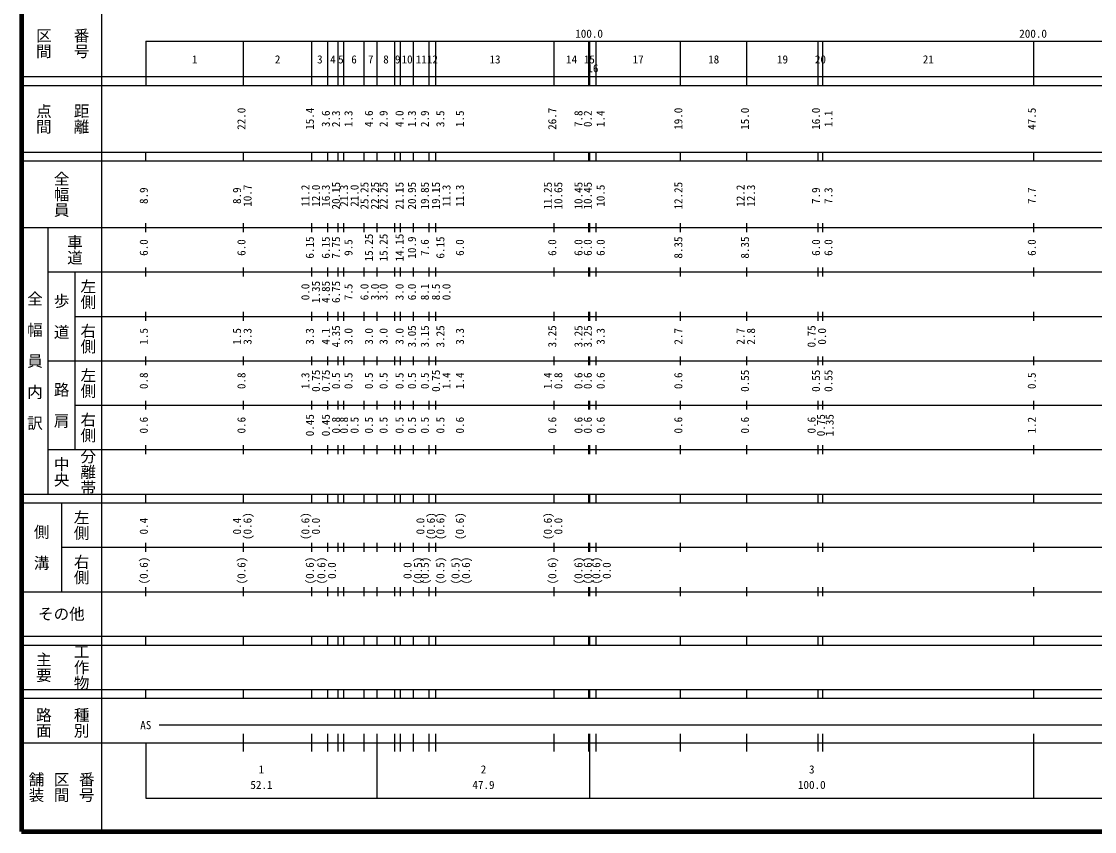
# Model space of a CAD drawing. Units: millimetres on the paper, enlarged 1000 times. Extents: x 40000 to 680000, y 20000 to 380000.
# Drawn here: x 40000 to 281680, y 20000 to 202409 of the extents above; entities that cross this region are included whole.
import ezdxf
from ezdxf.enums import TextEntityAlignment as Align

# ---------------------------------------------------------------- set-up
doc = ezdxf.new("R2010")
doc.units = ezdxf.units.MM
doc.header["$LTSCALE"] = 1000
doc.layers.add('M-TTL', color=2, linetype='Continuous', lineweight=140)
doc.layers.add('M-TTL-BAND', color=7, linetype='Continuous', lineweight=25)
doc.styles.add('@ＭＳ ゴシック', font='')
doc.styles.add('ＭＳ ゴシック', font='')
doc.styles.get('@ＭＳ ゴシック').set_extended_font_data('@MS Gothic')
doc.styles.get('ＭＳ ゴシック').set_extended_font_data('MS Gothic')

msp = doc.modelspace()

# ---------------------------------------------------------------- linework, layer by layer
at = {"layer": 'M-TTL'}
for p, q in [((40000, 380000), (40000, 20000)), ((40000, 20000), (680000, 20000))]:
    msp.add_line(p, q, dxfattribs=at)
at = {"layer": 'M-TTL-BAND'}
for p, q in [((58000, 370000), (58000, 20000)), ((68000, 198000), (579000, 198000)), ((68000, 198000), (68000, 188000)), ((90000, 188000), (90000, 198000)), ((105400, 188000), (105400, 198000)), ((109000, 188000), (109000, 198000)), ((111300, 188000), (111300, 198000)), ((112600, 188000), (112600, 198000)), ((117200, 188000), (117200, 198000)), ((120100, 188000), (120100, 198000)), ((124100, 188000), (124100, 198000)), ((125400, 188000), (125400, 198000)), ((128300, 188000), (128300, 198000)), ((131800, 188000), (131800, 198000)), ((133300, 188000), (133300, 198000)), ((160000, 188000), (160000, 198000)), ((167800, 188000), (167800, 198000)), ((168000, 188000), (168000, 198000)), ((169400, 188000), (169400, 198000)), ((188400, 188000), (188400, 198000)), ((203400, 188000), (203400, 198000)), ((219400, 188000), (219400, 198000)), ((220500, 188000), (220500, 198000)), ((268000, 188000), (268000, 198000)), ((40000, 190000), (579000, 190000)), ((40000, 188000), (579000, 188000)), ((40000, 173000), (579000, 173000)), ((68000, 171000), (68000, 173000)), ((90000, 171000), (90000, 173000)), ((105400, 171000), (105400, 173000)), ((109000, 171000), (109000, 173000)), ((111300, 171000), (111300, 173000)), ((112600, 171000), (112600, 173000)), ((117200, 171000), (117200, 173000)), ((120100, 171000), (120100, 173000)), ((124100, 171000), (124100, 173000)), ((125400, 171000), (125400, 173000)), ((128300, 171000), (128300, 173000)), ((131800, 171000), (131800, 173000)), ((133300, 171000), (133300, 173000)), ((160000, 171000), (160000, 173000)), ((167800, 171000), (167800, 173000)), ((168000, 171000), (168000, 173000)), ((169400, 171000), (169400, 173000)), ((188400, 171000), (188400, 173000)), ((203400, 171000), (203400, 173000)), ((219400, 171000), (219400, 173000)), ((220500, 171000), (220500, 173000)), ((268000, 171000), (268000, 173000)), ((40000, 171000), (579000, 171000)), ((40000, 156000), (579000, 156000)), ((46000, 96000), (46000, 156000)), ((68000, 155000), (68000, 157000)), ((90000, 155000), (90000, 157000)), ((105400, 155000), (105400, 157000)), ((109000, 155000), (109000, 157000)), ((111300, 155000), (111300, 157000)), ((112600, 155000), (112600, 157000)), ((117200, 155000), (117200, 157000)), ((120100, 155000), (120100, 157000)), ((124100, 155000), (124100, 157000)), ((125400, 155000), (125400, 157000)), ((128300, 155000), (128300, 157000)), ((131800, 155000), (131800, 157000)), ((133300, 155000), (133300, 157000)), ((160000, 155000), (160000, 157000)), ((167800, 155000), (167800, 157000)), ((168000, 155000), (168000, 157000)), ((169400, 155000), (169400, 157000)), ((188400, 155000), (188400, 157000)), ((203400, 155000), (203400, 157000)), ((219400, 155000), (219400, 157000)), ((220500, 155000), (220500, 157000)), ((268000, 155000), (268000, 157000)), ((46000, 146000), (579000, 146000)), ((52000, 146000), (52000, 106000)), ((68000, 145000), (68000, 147000)), ((90000, 145000), (90000, 147000)), ((105400, 145000), (105400, 147000)), ((109000, 145000), (109000, 147000)), ((111300, 145000), (111300, 147000)), ((112600, 145000), (112600, 147000)), ((117200, 145000), (117200, 147000)), ((120100, 145000), (120100, 147000)), ((124100, 145000), (124100, 147000)), ((125400, 145000), (125400, 147000)), ((128300, 145000), (128300, 147000)), ((131800, 145000), (131800, 147000)), ((133300, 145000), (133300, 147000)), ((160000, 145000), (160000, 147000)), ((167800, 145000), (167800, 147000)), ((168000, 145000), (168000, 147000)), ((169400, 145000), (169400, 147000)), ((188400, 145000), (188400, 147000)), ((203400, 145000), (203400, 147000)), ((219400, 145000), (219400, 147000)), ((220500, 145000), (220500, 147000)), ((268000, 145000), (268000, 147000)), ((52000, 136000), (579000, 136000)), ((68000, 135000), (68000, 137000)), ((90000, 135000), (90000, 137000)), ((105400, 135000), (105400, 137000)), ((109000, 135000), (109000, 137000)), ((111300, 135000), (111300, 137000)), ((112600, 135000), (112600, 137000)), ((117200, 135000), (117200, 137000)), ((120100, 135000), (120100, 137000)), ((124100, 135000), (124100, 137000)), ((125400, 135000), (125400, 137000)), ((128300, 135000), (128300, 137000)), ((131800, 135000), (131800, 137000)), ((133300, 135000), (133300, 137000)), ((160000, 135000), (160000, 137000)), ((167800, 135000), (167800, 137000)), ((168000, 135000), (168000, 137000)), ((169400, 135000), (169400, 137000)), ((188400, 135000), (188400, 137000)), ((203400, 135000), (203400, 137000)), ((219400, 135000), (219400, 137000)), ((220500, 135000), (220500, 137000)), ((268000, 135000), (268000, 137000)), ((46000, 126000), (579000, 126000)), ((68000, 125000), (68000, 127000)), ((90000, 125000), (90000, 127000)), ((105400, 125000), (105400, 127000)), ((109000, 125000), (109000, 127000)), ((111300, 125000), (111300, 127000)), ((112600, 125000), (112600, 127000)), ((117200, 125000), (117200, 127000)), ((120100, 125000), (120100, 127000)), ((124100, 125000), (124100, 127000)), ((125400, 125000), (125400, 127000)), ((128300, 125000), (128300, 127000)), ((131800, 125000), (131800, 127000)), ((133300, 125000), (133300, 127000)), ((160000, 125000), (160000, 127000)), ((167800, 125000), (167800, 127000)), ((168000, 125000), (168000, 127000)), ((169400, 125000), (169400, 127000)), ((188400, 125000), (188400, 127000)), ((203400, 125000), (203400, 127000)), ((219400, 125000), (219400, 127000)), ((220500, 125000), (220500, 127000)), ((268000, 125000), (268000, 127000)), ((68000, 115000), (68000, 117000)), ((90000, 115000), (90000, 117000)), ((105400, 115000), (105400, 117000)), ((109000, 115000), (109000, 117000)), ((111300, 115000), (111300, 117000)), ((112600, 115000), (112600, 117000)), ((117200, 115000), (117200, 117000)), ((120100, 115000), (120100, 117000)), ((124100, 115000), (124100, 117000)), ((125400, 115000), (125400, 117000)), ((128300, 115000), (128300, 117000)), ((131800, 115000), (131800, 117000)), ((133300, 115000), (133300, 117000)), ((160000, 115000), (160000, 117000)), ((167800, 115000), (167800, 117000)), ((168000, 115000), (168000, 117000)), ((169400, 115000), (169400, 117000)), ((188400, 115000), (188400, 117000)), ((203400, 115000), (203400, 117000)), ((219400, 115000), (219400, 117000)), ((220500, 115000), (220500, 117000)), ((268000, 115000), (268000, 117000)), ((52000, 116000), (579000, 116000)), ((68000, 105000), (68000, 107000)), ((90000, 105000), (90000, 107000)), ((105400, 105000), (105400, 107000)), ((109000, 105000), (109000, 107000)), ((111300, 105000), (111300, 107000)), ((112600, 105000), (112600, 107000)), ((117200, 105000), (117200, 107000)), ((120100, 105000), (120100, 107000)), ((124100, 105000), (124100, 107000)), ((125400, 105000), (125400, 107000)), ((128300, 105000), (128300, 107000)), ((131800, 105000), (131800, 107000)), ((133300, 105000), (133300, 107000)), ((160000, 105000), (160000, 107000)), ((167800, 105000), (167800, 107000)), ((168000, 105000), (168000, 107000)), ((169400, 105000), (169400, 107000)), ((188400, 105000), (188400, 107000)), ((203400, 105000), (203400, 107000)), ((219400, 105000), (219400, 107000)), ((220500, 105000), (220500, 107000)), ((268000, 105000), (268000, 107000)), ((46000, 106000), (579000, 106000)), ((40000, 96000), (579000, 96000)), ((68000, 94000), (68000, 96000)), ((90000, 94000), (90000, 96000)), ((105400, 94000), (105400, 96000)), ((109000, 94000), (109000, 96000)), ((111300, 94000), (111300, 96000)), ((112600, 94000), (112600, 96000)), ((117200, 94000), (117200, 96000)), ((120100, 94000), (120100, 96000)), ((124100, 94000), (124100, 96000)), ((125400, 94000), (125400, 96000)), ((128300, 94000), (128300, 96000)), ((131800, 94000), (131800, 96000)), ((133300, 94000), (133300, 96000)), ((160000, 94000), (160000, 96000)), ((167800, 94000), (167800, 96000)), ((168000, 94000), (168000, 96000)), ((169400, 94000), (169400, 96000)), ((188400, 94000), (188400, 96000)), ((203400, 94000), (203400, 96000)), ((219400, 94000), (219400, 96000)), ((220500, 94000), (220500, 96000)), ((268000, 94000), (268000, 96000)), ((40000, 94000), (579000, 94000)), ((49000, 94000), (49000, 74000)), ((68000, 83000), (68000, 85000)), ((90000, 83000), (90000, 85000)), ((105400, 83000), (105400, 85000)), ((109000, 83000), (109000, 85000)), ((111300, 83000), (111300, 85000)), ((112600, 83000), (112600, 85000)), ((117200, 83000), (117200, 85000)), ((120100, 83000), (120100, 85000)), ((124100, 83000), (124100, 85000)), ((125400, 83000), (125400, 85000)), ((128300, 83000), (128300, 85000)), ((131800, 83000), (131800, 85000)), ((133300, 83000), (133300, 85000)), ((160000, 83000), (160000, 85000)), ((167800, 83000), (167800, 85000)), ((168000, 83000), (168000, 85000)), ((169400, 83000), (169400, 85000)), ((188400, 83000), (188400, 85000)), ((203400, 83000), (203400, 85000)), ((219400, 83000), (219400, 85000)), ((220500, 83000), (220500, 85000)), ((268000, 83000), (268000, 85000)), ((49000, 84000), (579000, 84000)), ((68000, 73000), (68000, 75000)), ((90000, 73000), (90000, 75000)), ((105400, 73000), (105400, 75000)), ((109000, 73000), (109000, 75000)), ((111300, 73000), (111300, 75000)), ((112600, 73000), (112600, 75000)), ((117200, 73000), (117200, 75000)), ((120100, 73000), (120100, 75000)), ((124100, 73000), (124100, 75000)), ((125400, 73000), (125400, 75000)), ((128300, 73000), (128300, 75000)), ((131800, 73000), (131800, 75000)), ((133300, 73000), (133300, 75000)), ((160000, 73000), (160000, 75000)), ((167800, 73000), (167800, 75000)), ((168000, 73000), (168000, 75000)), ((169400, 73000), (169400, 75000)), ((188400, 73000), (188400, 75000)), ((203400, 73000), (203400, 75000)), ((219400, 73000), (219400, 75000)), ((220500, 73000), (220500, 75000)), ((268000, 73000), (268000, 75000)), ((40000, 74000), (579000, 74000)), ((40000, 64000), (579000, 64000)), ((68000, 62000), (68000, 64000)), ((90000, 62000), (90000, 64000)), ((105400, 62000), (105400, 64000)), ((109000, 62000), (109000, 64000)), ((111300, 62000), (111300, 64000)), ((112600, 62000), (112600, 64000)), ((117200, 62000), (117200, 64000)), ((120100, 62000), (120100, 64000)), ((124100, 62000), (124100, 64000)), ((125400, 62000), (125400, 64000)), ((128300, 62000), (128300, 64000)), ((131800, 62000), (131800, 64000)), ((133300, 62000), (133300, 64000)), ((160000, 62000), (160000, 64000)), ((167800, 62000), (167800, 64000)), ((168000, 62000), (168000, 64000)), ((169400, 62000), (169400, 64000)), ((188400, 62000), (188400, 64000)), ((203400, 62000), (203400, 64000)), ((219400, 62000), (219400, 64000)), ((220500, 62000), (220500, 64000)), ((268000, 62000), (268000, 64000)), ((40000, 62000), (579000, 62000)), ((40000, 52000), (579000, 52000)), ((68000, 50000), (68000, 52000)), ((90000, 50000), (90000, 52000)), ((105400, 50000), (105400, 52000)), ((109000, 50000), (109000, 52000)), ((111300, 50000), (111300, 52000)), ((112600, 50000), (112600, 52000)), ((117200, 50000), (117200, 52000)), ((120100, 50000), (120100, 52000)), ((124100, 50000), (124100, 52000)), ((125400, 50000), (125400, 52000)), ((128300, 50000), (128300, 52000)), ((131800, 50000), (131800, 52000)), ((133300, 50000), (133300, 52000)), ((160000, 50000), (160000, 52000)), ((167800, 50000), (167800, 52000)), ((168000, 50000), (168000, 52000)), ((169400, 50000), (169400, 52000)), ((188400, 50000), (188400, 52000)), ((203400, 50000), (203400, 52000)), ((219400, 50000), (219400, 52000)), ((220500, 50000), (220500, 52000)), ((268000, 50000), (268000, 52000)), ((40000, 50000), (579000, 50000)), ((71000, 44000), (565000, 44000)), ((90000, 38000), (90000, 42000)), ((105400, 38000), (105400, 42000)), ((109000, 38000), (109000, 42000)), ((111300, 38000), (111300, 42000)), ((112600, 38000), (112600, 42000)), ((117200, 38000), (117200, 42000)), ((120100, 27500), (120100, 42000)), ((124100, 38000), (124100, 42000)), ((125400, 38000), (125400, 42000)), ((128300, 38000), (128300, 42000)), ((131800, 38000), (131800, 42000)), ((133300, 38000), (133300, 42000)), ((160000, 38000), (160000, 42000)), ((167800, 38000), (167800, 42000)), ((168000, 27500), (168000, 42000)), ((169400, 38000), (169400, 42000)), ((188400, 38000), (188400, 42000)), ((203400, 38000), (203400, 42000)), ((219400, 38000), (219400, 42000)), ((220500, 38000), (220500, 42000)), ((268000, 27500), (268000, 42000)), ((40000, 40000), (579000, 40000)), ((68000, 40000), (68000, 27500)), ((68000, 27500), (579000, 27500))]:
    msp.add_line(p, q, dxfattribs=at)

# ---------------------------------------------------------------- texts
at = {"layer": 'M-TTL-BAND', "style": '@ＭＳ ゴシック'}
for s, p in [('区間', (45000, 197500)), ('番号', (53500, 197500)), ('点間', (45000, 180500)), ('距離', (53500, 180500)), ('全幅員', (49000, 163500)), ('車道', (52000, 151000)), ('左側', (55000, 141000)), ('全\u3000幅\u3000員\u3000内\u3000訳', (43000, 126000)), ('歩\u3000道', (49000, 136000)), ('右側', (55000, 131000)), ('左側', (55000, 121000)), ('路\u3000肩', (49000, 116000)), ('右側', (55000, 111000)), ('中央', (49000, 101000)), ('分離帯', (55000, 101000)), ('左側', (53500, 89000)), ('側\u3000溝', (44500, 84000)), ('右側', (53500, 79000)), ('工作物', (53500, 57000)), ('主要', (45000, 57000)), ('路面', (45000, 44500)), ('種別', (53500, 44500)), ('舗装', (43333, 30000)), ('区間', (49000, 30000)), ('番号', (54667, 30000))]:
    msp.add_text(s, height=2566, rotation=270, dxfattribs=at).set_placement(p, align=Align.MIDDLE_CENTER)
at = {"layer": 'M-TTL-BAND', "style": 'ＭＳ ゴシック'}
for s, p in [('100.0', (167844, 198195)), ('200.0', (267844, 198195)), ('1', (79000, 192405)), ('2', (97700, 192405)), ('3', (107200, 192405)), ('4', (110150, 192405)), ('5', (111950, 192405)), ('6', (114900, 192405)), ('7', (118650, 192405)), ('8', (122100, 192405)), ('9', (124750, 192405)), ('10', (126850, 192405)), ('11', (130050, 192405)), ('12', (132550, 192405)), ('13', (146650, 192405)), ('14', (163900, 192405)), ('15', (167900, 192405)), ('17', (178900, 192405)), ('18', (195900, 192405)), ('19', (211400, 192405)), ('20', (219950, 192405)), ('21', (244250, 192405)), ('16', (168700, 190405)), ('AS', (68000, 42500)), ('1', (94050, 32523)), ('2', (144050, 32523)), ('3', (218000, 32523)), ('52.1', (94050, 29033)), ('47.9', (144050, 29033)), ('100.0', (218000, 29033))]:
    msp.add_text(s, height=1833, dxfattribs=at).set_placement(p, align=Align.BOTTOM_CENTER)
for s, p in [('22.0', (91000, 180500)), ('15.4', (106400, 180500)), ('3.6', (110000, 180500)), ('2.3', (112300, 180500)), ('1.3', (115100, 180500)), ('4.6', (119700, 180500)), ('2.9', (123000, 180500)), ('4.0', (126600, 180500)), ('1.3', (129400, 180500)), ('2.9', (132300, 180500)), ('3.5', (135800, 180500)), ('1.5', (140200, 180500)), ('26.7', (161000, 180500)), ('7.8', (166900, 180500)), ('0.2', (169000, 180500)), ('1.4', (171900, 180500)), ('19.0', (189400, 180500)), ('15.0', (204400, 180500)), ('16.0', (220400, 180500)), ('1.1', (223200, 180500)), ('47.5', (269000, 180500)), ('8.9', (69000, 163174)), ('8.9', (90000, 163174)), ('10.7', (92370, 163174)), ('11.2', (105400, 163174)), ('12.0', (107770, 163174)), ('16.3', (110000, 163174)), ('20.15', (112300, 163174)), ('21.3', (114100, 163174)), ('21.0', (116470, 163174)), ('25.25', (118700, 163174)), ('22.25', (121070, 163174)), ('22.25', (123000, 163174)), ('21.15', (126600, 163174)), ('20.95', (129400, 163174)), ('19.85', (132300, 163174)), ('19.15', (134800, 163174)), ('11.3', (137170, 163174)), ('11.3', (140200, 163174)), ('11.25', (160000, 163174)), ('10.65', (162370, 163174)), ('10.45', (166900, 163174)), ('10.45', (169000, 163174)), ('10.5', (171900, 163174)), ('12.25', (189400, 163174)), ('12.2', (203400, 163174)), ('12.3', (205770, 163174)), ('7.9', (220400, 163174)), ('7.3', (223200, 163174)), ('7.7', (269000, 163174)), ('6.0', (69000, 151500)), ('6.0', (91000, 151500)), ('6.15', (106400, 151500)), ('6.15', (110000, 151500)), ('7.75', (112300, 151500)), ('9.5', (115100, 151500)), ('15.25', (119700, 151500)), ('15.25', (123000, 151500)), ('14.15', (126600, 151500)), ('10.9', (129400, 151500)), ('7.6', (132300, 151500)), ('6.15', (135800, 151500)), ('6.0', (140200, 151500)), ('6.0', (161000, 151500)), ('6.0', (166900, 151500)), ('6.0', (169000, 151500)), ('6.0', (171900, 151500)), ('8.35', (189400, 151500)), ('8.35', (204400, 151500)), ('6.0', (220400, 151500)), ('6.0', (223200, 151500)), ('6.0', (269000, 151500)), ('0.0', (105400, 141500)), ('1.35', (107770, 141500)), ('4.85', (110000, 141500)), ('6.75', (112300, 141500)), ('7.5', (115100, 141500)), ('6.0', (118700, 141500)), ('3.0', (121070, 141500)), ('3.0', (123000, 141500)), ('3.0', (126600, 141500)), ('6.0', (129400, 141500)), ('8.1', (132300, 141500)), ('8.5', (134800, 141500)), ('0.0', (137170, 141500)), ('1.5', (69000, 131500)), ('1.5', (90000, 131500)), ('3.3', (92370, 131500)), ('3.3', (106400, 131500)), ('4.1', (110000, 131500)), ('4.35', (112300, 131500)), ('3.0', (115100, 131500)), ('3.0', (119700, 131500)), ('3.0', (123000, 131500)), ('3.0', (126600, 131500)), ('3.05', (129400, 131500)), ('3.15', (132300, 131500)), ('3.25', (135800, 131500)), ('3.3', (140200, 131500)), ('3.25', (161000, 131500)), ('3.25', (166900, 131500)), ('3.25', (169000, 131500)), ('3.3', (171900, 131500)), ('2.7', (189400, 131500)), ('2.7', (203400, 131500)), ('2.8', (205770, 131500)), ('0.75', (219400, 131500)), ('0.0', (221770, 131500)), ('0.75', (107770, 121500)), ('0.75', (110000, 121500)), ('0.75', (134800, 121500)), ('1.4', (137170, 121500)), ('1.4', (140200, 121500)), ('1.4', (160000, 121500)), ('0.55', (204400, 121500)), ('0.55', (220400, 121500)), ('0.55', (223200, 121500)), ('0.8', (69000, 121500)), ('0.8', (91000, 121500)), ('1.3', (105400, 121500)), ('0.5', (112300, 121500)), ('0.5', (115100, 121500)), ('0.5', (119700, 121500)), ('0.5', (123000, 121500)), ('0.5', (126600, 121500)), ('0.5', (129400, 121500)), ('0.5', (132300, 121500)), ('0.8', (162370, 121500)), ('0.6', (166900, 121500)), ('0.6', (169000, 121500)), ('0.6', (171900, 121500)), ('0.6', (189400, 121500)), ('0.5', (269000, 121500)), ('0.45', (106400, 111500)), ('0.45', (110000, 111500)), ('0.75', (221500, 111500)), ('1.35', (223470, 111500)), ('0.6', (69000, 111500)), ('0.6', (91000, 111500)), ('0.8', (112300, 111500)), ('0.8', (114100, 111500)), ('0.5', (116470, 111500)), ('0.5', (119700, 111500)), ('0.5', (123000, 111500)), ('0.5', (126600, 111500)), ('0.5', (129400, 111500)), ('0.5', (132300, 111500)), ('0.5', (135800, 111500)), ('0.6', (140200, 111500)), ('0.6', (161000, 111500)), ('0.6', (166900, 111500)), ('0.6', (169000, 111500)), ('0.6', (171900, 111500)), ('0.6', (189400, 111500)), ('0.6', (204400, 111500)), ('0.6', (219400, 111500)), ('1.2', (269000, 111500)), ('0.4', (69000, 88764)), ('0.4', (90000, 88764)), ('(0.6)', (92370, 88764)), ('(0.6)', (105400, 88764)), ('0.0', (107770, 88764)), ('0.0', (131300, 88764)), ('(0.6)', (133670, 88764)), ('(0.6)', (135800, 88764)), ('(0.6)', (140200, 88764)), ('(0.6)', (160000, 88764)), ('0.0', (162370, 88764)), ('(0.6)', (69000, 78764)), ('(0.6)', (91000, 78764)), ('(0.6)', (106400, 78764)), ('(0.6)', (109000, 78764)), ('0.0', (111370, 78764)), ('0.0', (128400, 78764)), ('(0.5)', (130770, 78764)), ('(0.5)', (132300, 78764)), ('(0.5)', (135800, 78764)), ('(0.5)', (139200, 78764)), ('(0.6)', (141570, 78764)), ('(0.6)', (161000, 78764)), ('(0.6)', (166900, 78764)), ('(0.6)', (169000, 78764)), ('(0.6)', (170900, 78764)), ('0.0', (173270, 78764))]:
    msp.add_text(s, height=1833, rotation=90, dxfattribs=at).set_placement(p, align=Align.BOTTOM_CENTER)
msp.add_text('その他', height=2566, dxfattribs=at).set_placement((49000, 69000), align=Align.MIDDLE_CENTER)

doc.saveas('drawing.dxf')
